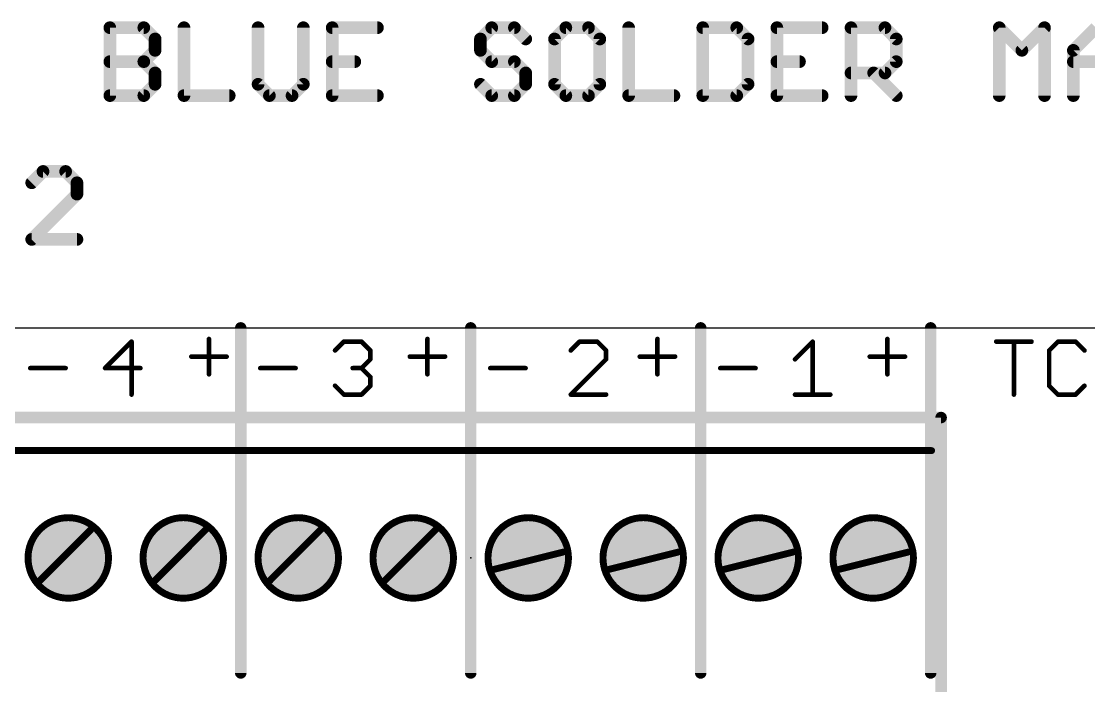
# Model space of a CAD drawing. Extents: x -0.25 to 3.05, y 0.15 to 2.67.
# Drawn here: x 1.159 to 2.087, y 2.089 to 2.666 of the extents above; entities that cross this region are included whole.
import ezdxf

# ---------------------------------------------------------------- set-up
doc = ezdxf.new("R2010")
doc.units = 0
for name, color, linetype in [('17', 82, 'CONTINUOUS'), ('20', 140, 'CONTINUOUS'), ('21', 7, 'CONTINUOUS'), ('23', 7, 'CONTINUOUS'), ('25', 253, 'CONTINUOUS'), ('51', 2, 'CONTINUOUS')]:
    doc.layers.add(name, color=color, linetype=linetype)

# ---------------------------------------------------------------- blocks, each defined once
blk = doc.blocks.new('ROUNDP')
at = {"const_width": 0.5}
blk.add_lwpolyline([(0, -0.25, 1), (0, 0.25, 1), (0, -0.25)], format="xyb", dxfattribs=at)

msp = doc.modelspace()

# ---------------------------------------------------------------- linework, layer by layer
at = {"layer": '20'}
msp.add_line((0, 2.4), (3.05, 2.4), dxfattribs=at)
at = {"layer": '21'}
for points, const_width in [([(1.35, 2.1), (1.35, 2.4)], 0.01), ([(1.55, 2.1), (1.55, 2.4)], 0.01), ([(1.75, 2.1), (1.75, 2.4)], 0.01), ([(1.95, 2.1), (1.95, 2.4)], 0.01), ([(1.959055, 2.322047), (1.140945, 2.322047)], 0.01), ([(1.959055, 2.077953), (1.959055, 2.322047)], 0.01), ([(1.149213, 2.293307), (1.950787, 2.293307)], 0.006)]:
    msp.add_lwpolyline(points, dxfattribs=dict(at, const_width=const_width))
for points, const_width in [([(1.3525, 2.4, 1), (1.3475, 2.4)], 0.005), ([(1.5525, 2.4, 1), (1.5475, 2.4)], 0.005), ([(1.7525, 2.4, 1), (1.7475, 2.4)], 0.005), ([(1.9525, 2.4, 1), (1.9475, 2.4)], 0.005), ([(1.961555, 2.322047, 1), (1.956555, 2.322047)], 0.005), ([(1.959055, 2.319547, 1), (1.959055, 2.324547)], 0.005), ([(1.950787, 2.291807, 1), (1.950787, 2.294807)], 0.003), ([(1.3475, 2.1, 1), (1.3525, 2.1)], 0.005), ([(1.5475, 2.1, 1), (1.5525, 2.1)], 0.005), ([(1.7475, 2.1, 1), (1.7525, 2.1)], 0.005), ([(1.9475, 2.1, 1), (1.9525, 2.1)], 0.005)]:
    msp.add_lwpolyline(points, format="xyb", dxfattribs=dict(at, const_width=const_width))
at = {"layer": '23'}
msp.add_point((1.55, 2.2), dxfattribs=at)
at = {"layer": '25'}
for points, const_width in [([(1.236153, 2.601941), (1.236153, 2.660991)], 0.011), ([(1.236153, 2.660991), (1.265678, 2.660991)], 0.011), ([(1.265678, 2.660991), (1.27552, 2.65115)], 0.011), ([(1.300608, 2.660991), (1.300608, 2.601941)], 0.011), ([(1.365063, 2.660991), (1.365063, 2.611783)], 0.011), ([(1.40443, 2.611783), (1.40443, 2.660991)], 0.011), ([(1.468885, 2.660991), (1.429518, 2.660991)], 0.011), ([(1.429518, 2.660991), (1.429518, 2.601941)], 0.011), ([(1.568269, 2.660991), (1.558428, 2.65115)], 0.011), ([(1.587953, 2.660991), (1.568269, 2.660991)], 0.011), ([(1.597795, 2.65115), (1.587953, 2.660991)], 0.011), ([(1.632724, 2.660991), (1.622883, 2.65115)], 0.011), ([(1.652408, 2.660991), (1.632724, 2.660991)], 0.011), ([(1.66225, 2.65115), (1.652408, 2.660991)], 0.011), ([(1.687338, 2.660991), (1.687338, 2.601941)], 0.011), ([(1.751793, 2.660991), (1.751793, 2.601941)], 0.011), ([(1.781318, 2.660991), (1.751793, 2.660991)], 0.011), ([(1.791159, 2.65115), (1.781318, 2.660991)], 0.011), ([(1.855614, 2.660991), (1.816248, 2.660991)], 0.011), ([(1.816248, 2.660991), (1.816248, 2.601941)], 0.011), ([(1.880703, 2.601941), (1.880703, 2.660991)], 0.011), ([(1.880703, 2.660991), (1.910228, 2.660991)], 0.011), ([(1.910228, 2.660991), (1.920069, 2.65115)], 0.011), ([(2.009612, 2.601941), (2.009612, 2.660991)], 0.011), ([(2.009612, 2.660991), (2.029296, 2.641308)], 0.011), ([(2.029296, 2.641308), (2.048979, 2.660991)], 0.011), ([(2.048979, 2.660991), (2.048979, 2.601941)], 0.011), ([(2.074067, 2.641308), (2.093751, 2.660991)], 0.011), ([(1.27552, 2.65115), (1.27552, 2.641308)], 0.011), ([(1.558428, 2.65115), (1.558428, 2.641308)], 0.011), ([(1.622883, 2.65115), (1.622883, 2.611783)], 0.011), ([(1.66225, 2.611783), (1.66225, 2.65115)], 0.011), ([(1.791159, 2.611783), (1.791159, 2.65115)], 0.011), ([(1.920069, 2.65115), (1.920069, 2.631466)], 0.011), ([(1.27552, 2.641308), (1.265678, 2.631466)], 0.011), ([(1.558428, 2.641308), (1.568269, 2.631466)], 0.011), ([(2.074067, 2.601941), (2.074067, 2.641308)], 0.011), ([(1.236153, 2.631466), (1.265678, 2.631466)], 0.011), ([(1.265678, 2.631466), (1.27552, 2.621624)], 0.011), ([(1.429518, 2.631466), (1.449201, 2.631466)], 0.011), ([(1.568269, 2.631466), (1.587953, 2.631466)], 0.011), ([(1.587953, 2.631466), (1.597795, 2.621624)], 0.011), ([(1.816248, 2.631466), (1.835931, 2.631466)], 0.011), ([(1.920069, 2.631466), (1.910228, 2.621624)], 0.011), ([(2.074067, 2.631466), (2.113434, 2.631466)], 0.011), ([(1.27552, 2.621624), (1.27552, 2.611783)], 0.011), ([(1.597795, 2.621624), (1.597795, 2.611783)], 0.011), ([(1.910228, 2.621624), (1.880703, 2.621624)], 0.011), ([(1.900386, 2.621624), (1.920069, 2.601941)], 0.011), ([(1.27552, 2.611783), (1.265678, 2.601941)], 0.011), ([(1.365063, 2.611783), (1.374904, 2.601941)], 0.011), ([(1.394588, 2.601941), (1.40443, 2.611783)], 0.011), ([(1.568269, 2.601941), (1.558428, 2.611783)], 0.011), ([(1.597795, 2.611783), (1.587953, 2.601941)], 0.011), ([(1.622883, 2.611783), (1.632724, 2.601941)], 0.011), ([(1.652408, 2.601941), (1.66225, 2.611783)], 0.011), ([(1.781318, 2.601941), (1.791159, 2.611783)], 0.011), ([(1.265678, 2.601941), (1.236153, 2.601941)], 0.011), ([(1.300608, 2.601941), (1.339975, 2.601941)], 0.011), ([(1.374904, 2.601941), (1.394588, 2.601941)], 0.011), ([(1.429518, 2.601941), (1.468885, 2.601941)], 0.011), ([(1.587953, 2.601941), (1.568269, 2.601941)], 0.011), ([(1.632724, 2.601941), (1.652408, 2.601941)], 0.011), ([(1.687338, 2.601941), (1.726704, 2.601941)], 0.011), ([(1.751793, 2.601941), (1.781318, 2.601941)], 0.011), ([(1.816248, 2.601941), (1.855614, 2.601941)], 0.011), ([(1.178024, 2.535991), (1.168183, 2.52615)], 0.011), ([(1.197708, 2.535991), (1.178024, 2.535991)], 0.011), ([(1.20755, 2.52615), (1.197708, 2.535991)], 0.011), ([(1.20755, 2.516308), (1.20755, 2.52615)], 0.011), ([(1.168183, 2.476941), (1.20755, 2.516308)], 0.011), ([(1.20755, 2.476941), (1.168183, 2.476941)], 0.011), ([(1.25502, 2.388039), (1.232, 2.36502)], 0.004), ([(1.25502, 2.342), (1.25502, 2.388039)], 0.004), ([(1.322346, 2.390366), (1.322346, 2.359673)], 0.004), ([(1.432, 2.380366), (1.439673, 2.388039)], 0.004), ([(1.439673, 2.388039), (1.45502, 2.388039)], 0.004), ([(1.45502, 2.388039), (1.462693, 2.380366)], 0.004), ([(1.512346, 2.390366), (1.512346, 2.359673)], 0.004), ([(1.644673, 2.388039), (1.637, 2.380366)], 0.004), ([(1.66002, 2.388039), (1.644673, 2.388039)], 0.004), ([(1.667693, 2.380366), (1.66002, 2.388039)], 0.004), ([(1.712346, 2.390366), (1.712346, 2.359673)], 0.004), ([(1.832, 2.372693), (1.847346, 2.388039)], 0.004), ([(1.847346, 2.388039), (1.847346, 2.342)], 0.004), ([(1.912346, 2.390366), (1.912346, 2.359673)], 0.004), ([(2.007, 2.388039), (2.037693, 2.388039)], 0.004), ([(2.022346, 2.342), (2.022346, 2.388039)], 0.004), ([(2.060712, 2.388039), (2.053039, 2.380366)], 0.004), ([(2.076059, 2.388039), (2.060712, 2.388039)], 0.004), ([(2.083732, 2.380366), (2.076059, 2.388039)], 0.004), ([(1.307, 2.37502), (1.337693, 2.37502)], 0.004), ([(1.462693, 2.380366), (1.462693, 2.372693)], 0.004), ([(1.497, 2.37502), (1.527693, 2.37502)], 0.004), ([(1.667693, 2.372693), (1.667693, 2.380366)], 0.004), ([(1.697, 2.37502), (1.727693, 2.37502)], 0.004), ([(1.897, 2.37502), (1.927693, 2.37502)], 0.004), ([(2.053039, 2.380366), (2.053039, 2.349673)], 0.004), ([(1.167, 2.36502), (1.197693, 2.36502)], 0.004), ([(1.232, 2.36502), (1.262693, 2.36502)], 0.004), ([(1.367, 2.36502), (1.397693, 2.36502)], 0.004), ([(1.45502, 2.36502), (1.447346, 2.36502)], 0.004), ([(1.462693, 2.372693), (1.45502, 2.36502)], 0.004), ([(1.45502, 2.36502), (1.462693, 2.357346)], 0.004), ([(1.567, 2.36502), (1.597693, 2.36502)], 0.004), ([(1.637, 2.342), (1.667693, 2.372693)], 0.004), ([(1.767, 2.36502), (1.797693, 2.36502)], 0.004), ([(1.462693, 2.357346), (1.462693, 2.349673)], 0.004), ([(1.439673, 2.342), (1.432, 2.349673)], 0.004), ([(1.462693, 2.349673), (1.45502, 2.342)], 0.004), ([(2.053039, 2.349673), (2.060712, 2.342)], 0.004), ([(2.076059, 2.342), (2.083732, 2.349673)], 0.004), ([(1.45502, 2.342), (1.439673, 2.342)], 0.004), ([(1.667693, 2.342), (1.637, 2.342)], 0.004), ([(1.832, 2.342), (1.862693, 2.342)], 0.004), ([(2.060712, 2.342), (2.076059, 2.342)], 0.004)]:
    msp.add_lwpolyline(points, dxfattribs=dict(at, const_width=const_width))
for points, const_width in [([(1.238903, 2.660991, 1), (1.233403, 2.660991)], 0.0055), ([(1.236153, 2.663741, 1), (1.236153, 2.658241)], 0.0055), ([(1.267623, 2.662936, 1), (1.263733, 2.659047)], 0.0055), ([(1.265678, 2.658241, 1), (1.265678, 2.663741)], 0.0055), ([(1.303358, 2.660991, 1), (1.297858, 2.660991)], 0.0055), ([(1.367813, 2.660991, 1), (1.362313, 2.660991)], 0.0055), ([(1.40718, 2.660991, 1), (1.40168, 2.660991)], 0.0055), ([(1.429518, 2.663741, 1), (1.429518, 2.658241)], 0.0055), ([(1.432268, 2.660991, 1), (1.426768, 2.660991)], 0.0055), ([(1.468885, 2.658241, 1), (1.468885, 2.663741)], 0.0055), ([(1.568269, 2.663741, 1), (1.568269, 2.658241)], 0.0055), ([(1.570214, 2.659047, 1), (1.566325, 2.662936)], 0.0055), ([(1.589897, 2.662936, 1), (1.586008, 2.659047)], 0.0055), ([(1.587953, 2.658241, 1), (1.587953, 2.663741)], 0.0055), ([(1.632724, 2.663741, 1), (1.632724, 2.658241)], 0.0055), ([(1.634669, 2.659047, 1), (1.63078, 2.662936)], 0.0055), ([(1.654352, 2.662936, 1), (1.650463, 2.659047)], 0.0055), ([(1.652408, 2.658241, 1), (1.652408, 2.663741)], 0.0055), ([(1.690088, 2.660991, 1), (1.684588, 2.660991)], 0.0055), ([(1.754543, 2.660991, 1), (1.749043, 2.660991)], 0.0055), ([(1.751793, 2.663741, 1), (1.751793, 2.658241)], 0.0055), ([(1.783262, 2.662936, 1), (1.779373, 2.659047)], 0.0055), ([(1.781318, 2.658241, 1), (1.781318, 2.663741)], 0.0055), ([(1.816248, 2.663741, 1), (1.816248, 2.658241)], 0.0055), ([(1.818998, 2.660991, 1), (1.813498, 2.660991)], 0.0055), ([(1.855614, 2.658241, 1), (1.855614, 2.663741)], 0.0055), ([(1.883453, 2.660991, 1), (1.877953, 2.660991)], 0.0055), ([(1.880703, 2.663741, 1), (1.880703, 2.658241)], 0.0055), ([(1.912172, 2.662936, 1), (1.908283, 2.659047)], 0.0055), ([(1.910228, 2.658241, 1), (1.910228, 2.663741)], 0.0055), ([(2.012362, 2.660991, 1), (2.006862, 2.660991)], 0.0055), ([(2.011557, 2.662936, 1), (2.007668, 2.659047)], 0.0055), ([(2.051729, 2.660991, 1), (2.046229, 2.660991)], 0.0055), ([(2.050924, 2.659047, 1), (2.047035, 2.662936)], 0.0055), ([(1.27827, 2.65115, 1), (1.27277, 2.65115)], 0.0055), ([(1.273575, 2.649205, 1), (1.277464, 2.653094)], 0.0055), ([(1.561178, 2.65115, 1), (1.555678, 2.65115)], 0.0055), ([(1.556483, 2.653094, 1), (1.560372, 2.649205)], 0.0055), ([(1.59585, 2.649205, 1), (1.599739, 2.653094)], 0.0055), ([(1.625633, 2.65115, 1), (1.620133, 2.65115)], 0.0055), ([(1.620938, 2.653094, 1), (1.624827, 2.649205)], 0.0055), ([(1.665, 2.65115, 1), (1.6595, 2.65115)], 0.0055), ([(1.660305, 2.649205, 1), (1.664194, 2.653094)], 0.0055), ([(1.793909, 2.65115, 1), (1.788409, 2.65115)], 0.0055), ([(1.789215, 2.649205, 1), (1.793104, 2.653094)], 0.0055), ([(1.922819, 2.65115, 1), (1.917319, 2.65115)], 0.0055), ([(1.918125, 2.649205, 1), (1.922014, 2.653094)], 0.0055), ([(1.277464, 2.639363, 1), (1.273575, 2.643252)], 0.0055), ([(1.560372, 2.643252, 1), (1.556483, 2.639363)], 0.0055), ([(2.027351, 2.643252, 1), (2.03124, 2.639363)], 0.0055), ([(2.027351, 2.639363, 1), (2.03124, 2.643252)], 0.0055), ([(2.076817, 2.641308, 1), (2.071317, 2.641308)], 0.0055), ([(2.072123, 2.643252, 1), (2.076012, 2.639363)], 0.0055), ([(1.236153, 2.634216, 1), (1.236153, 2.628716)], 0.0055), ([(1.267623, 2.633411, 1), (1.263733, 2.629522)], 0.0055), ([(1.263733, 2.633411, 1), (1.267623, 2.629522)], 0.0055), ([(1.265678, 2.628716, 1), (1.265678, 2.634216)], 0.0055), ([(1.27277, 2.641308, 1), (1.27827, 2.641308)], 0.0055), ([(1.429518, 2.634216, 1), (1.429518, 2.628716)], 0.0055), ([(1.449201, 2.628716, 1), (1.449201, 2.634216)], 0.0055), ([(1.555678, 2.641308, 1), (1.561178, 2.641308)], 0.0055), ([(1.568269, 2.634216, 1), (1.568269, 2.628716)], 0.0055), ([(1.566325, 2.629522, 1), (1.570214, 2.633411)], 0.0055), ([(1.589897, 2.633411, 1), (1.586008, 2.629522)], 0.0055), ([(1.587953, 2.628716, 1), (1.587953, 2.634216)], 0.0055), ([(1.816248, 2.634216, 1), (1.816248, 2.628716)], 0.0055), ([(1.835931, 2.628716, 1), (1.835931, 2.634216)], 0.0055), ([(1.922014, 2.629522, 1), (1.918125, 2.633411)], 0.0055), ([(2.074067, 2.634216, 1), (2.074067, 2.628716)], 0.0055), ([(1.27827, 2.621624, 1), (1.27277, 2.621624)], 0.0055), ([(1.600545, 2.621624, 1), (1.595045, 2.621624)], 0.0055), ([(1.880703, 2.624374, 1), (1.880703, 2.618874)], 0.0055), ([(1.90233, 2.623569, 1), (1.898441, 2.61968)], 0.0055), ([(1.910228, 2.618874, 1), (1.910228, 2.624374)], 0.0055), ([(1.917319, 2.631466, 1), (1.922819, 2.631466)], 0.0055), ([(1.273575, 2.61968, 1), (1.277464, 2.623569)], 0.0055), ([(1.59585, 2.61968, 1), (1.599739, 2.623569)], 0.0055), ([(1.908283, 2.623569, 1), (1.912172, 2.61968)], 0.0055), ([(1.27277, 2.611783, 1), (1.27827, 2.611783)], 0.0055), ([(1.277464, 2.609838, 1), (1.273575, 2.613727)], 0.0055), ([(1.367007, 2.613727, 1), (1.363118, 2.609838)], 0.0055), ([(1.362313, 2.611783, 1), (1.367813, 2.611783)], 0.0055), ([(1.40168, 2.611783, 1), (1.40718, 2.611783)], 0.0055), ([(1.406374, 2.609838, 1), (1.402485, 2.613727)], 0.0055), ([(1.560372, 2.613727, 1), (1.556483, 2.609838)], 0.0055), ([(1.595045, 2.611783, 1), (1.600545, 2.611783)], 0.0055), ([(1.599739, 2.609838, 1), (1.59585, 2.613727)], 0.0055), ([(1.624827, 2.613727, 1), (1.620938, 2.609838)], 0.0055), ([(1.620133, 2.611783, 1), (1.625633, 2.611783)], 0.0055), ([(1.6595, 2.611783, 1), (1.665, 2.611783)], 0.0055), ([(1.664194, 2.609838, 1), (1.660305, 2.613727)], 0.0055), ([(1.788409, 2.611783, 1), (1.793909, 2.611783)], 0.0055), ([(1.793104, 2.609838, 1), (1.789215, 2.613727)], 0.0055), ([(1.236153, 2.604691, 1), (1.236153, 2.599191)], 0.0055), ([(1.233403, 2.601941, 1), (1.238903, 2.601941)], 0.0055), ([(1.263733, 2.603885, 1), (1.267623, 2.599996)], 0.0055), ([(1.265678, 2.599191, 1), (1.265678, 2.604691)], 0.0055), ([(1.300608, 2.604691, 1), (1.300608, 2.599191)], 0.0055), ([(1.297858, 2.601941, 1), (1.303358, 2.601941)], 0.0055), ([(1.339975, 2.599191, 1), (1.339975, 2.604691)], 0.0055), ([(1.374904, 2.604691, 1), (1.374904, 2.599191)], 0.0055), ([(1.37296, 2.599996, 1), (1.376849, 2.603885)], 0.0055), ([(1.392643, 2.603885, 1), (1.396533, 2.599996)], 0.0055), ([(1.394588, 2.599191, 1), (1.394588, 2.604691)], 0.0055), ([(1.429518, 2.604691, 1), (1.429518, 2.599191)], 0.0055), ([(1.426768, 2.601941, 1), (1.432268, 2.601941)], 0.0055), ([(1.468885, 2.599191, 1), (1.468885, 2.604691)], 0.0055), ([(1.568269, 2.604691, 1), (1.568269, 2.599191)], 0.0055), ([(1.566325, 2.599996, 1), (1.570214, 2.603885)], 0.0055), ([(1.586008, 2.603885, 1), (1.589897, 2.599996)], 0.0055), ([(1.587953, 2.599191, 1), (1.587953, 2.604691)], 0.0055), ([(1.632724, 2.604691, 1), (1.632724, 2.599191)], 0.0055), ([(1.63078, 2.599996, 1), (1.634669, 2.603885)], 0.0055), ([(1.650463, 2.603885, 1), (1.654352, 2.599996)], 0.0055), ([(1.652408, 2.599191, 1), (1.652408, 2.604691)], 0.0055), ([(1.687338, 2.604691, 1), (1.687338, 2.599191)], 0.0055), ([(1.684588, 2.601941, 1), (1.690088, 2.601941)], 0.0055), ([(1.726704, 2.599191, 1), (1.726704, 2.604691)], 0.0055), ([(1.751793, 2.604691, 1), (1.751793, 2.599191)], 0.0055), ([(1.749043, 2.601941, 1), (1.754543, 2.601941)], 0.0055), ([(1.779373, 2.603885, 1), (1.783262, 2.599996)], 0.0055), ([(1.781318, 2.599191, 1), (1.781318, 2.604691)], 0.0055), ([(1.816248, 2.604691, 1), (1.816248, 2.599191)], 0.0055), ([(1.813498, 2.601941, 1), (1.818998, 2.601941)], 0.0055), ([(1.855614, 2.599191, 1), (1.855614, 2.604691)], 0.0055), ([(1.877953, 2.601941, 1), (1.883453, 2.601941)], 0.0055), ([(1.918125, 2.599996, 1), (1.922014, 2.603885)], 0.0055), ([(2.006862, 2.601941, 1), (2.012362, 2.601941)], 0.0055), ([(2.046229, 2.601941, 1), (2.051729, 2.601941)], 0.0055), ([(2.071317, 2.601941, 1), (2.076817, 2.601941)], 0.0055), ([(1.178024, 2.538741, 1), (1.178024, 2.533241)], 0.0055), ([(1.179969, 2.534047, 1), (1.17608, 2.537936)], 0.0055), ([(1.199653, 2.537936, 1), (1.195763, 2.534047)], 0.0055), ([(1.197708, 2.533241, 1), (1.197708, 2.538741)], 0.0055), ([(1.166238, 2.528094, 1), (1.170127, 2.524205)], 0.0055), ([(1.2103, 2.52615, 1), (1.2048, 2.52615)], 0.0055), ([(1.205605, 2.524205, 1), (1.209494, 2.528094)], 0.0055), ([(1.2048, 2.516308, 1), (1.2103, 2.516308)], 0.0055), ([(1.209494, 2.514363, 1), (1.205605, 2.518252)], 0.0055), ([(1.168183, 2.479691, 1), (1.168183, 2.474191)], 0.0055), ([(1.166238, 2.478885, 1), (1.170127, 2.474996)], 0.0055), ([(1.20755, 2.474191, 1), (1.20755, 2.479691)], 0.0055), ([(1.25602, 2.388039, 1), (1.25402, 2.388039)], 0.002), ([(1.255727, 2.387332, 1), (1.254312, 2.388746)], 0.002), ([(1.323346, 2.390366, 1), (1.321346, 2.390366)], 0.002), ([(1.439673, 2.389039, 1), (1.439673, 2.387039)], 0.002), ([(1.44038, 2.387332, 1), (1.438966, 2.388746)], 0.002), ([(1.455727, 2.388746, 1), (1.454312, 2.387332)], 0.002), ([(1.45502, 2.387039, 1), (1.45502, 2.389039)], 0.002), ([(1.513346, 2.390366, 1), (1.511346, 2.390366)], 0.002), ([(1.644673, 2.389039, 1), (1.644673, 2.387039)], 0.002), ([(1.64538, 2.387332, 1), (1.643966, 2.388746)], 0.002), ([(1.660727, 2.388746, 1), (1.659312, 2.387332)], 0.002), ([(1.66002, 2.387039, 1), (1.66002, 2.389039)], 0.002), ([(1.713346, 2.390366, 1), (1.711346, 2.390366)], 0.002), ([(1.848346, 2.388039, 1), (1.846346, 2.388039)], 0.002), ([(1.848053, 2.387332, 1), (1.846639, 2.388746)], 0.002), ([(1.913346, 2.390366, 1), (1.911346, 2.390366)], 0.002), ([(2.007, 2.389039, 1), (2.007, 2.387039)], 0.002), ([(2.023346, 2.388039, 1), (2.021346, 2.388039)], 0.002), ([(2.037693, 2.387039, 1), (2.037693, 2.389039)], 0.002), ([(2.060712, 2.389039, 1), (2.060712, 2.387039)], 0.002), ([(2.061419, 2.387332, 1), (2.060005, 2.388746)], 0.002), ([(2.076766, 2.388746, 1), (2.075352, 2.387332)], 0.002), ([(2.076059, 2.387039, 1), (2.076059, 2.389039)], 0.002), ([(1.307, 2.37602, 1), (1.307, 2.37402)], 0.002), ([(1.337693, 2.37402, 1), (1.337693, 2.37602)], 0.002), ([(1.431293, 2.381073, 1), (1.432707, 2.379659)], 0.002), ([(1.463693, 2.380366, 1), (1.461693, 2.380366)], 0.002), ([(1.461986, 2.379659, 1), (1.4634, 2.381073)], 0.002), ([(1.497, 2.37602, 1), (1.497, 2.37402)], 0.002), ([(1.527693, 2.37402, 1), (1.527693, 2.37602)], 0.002), ([(1.636293, 2.381073, 1), (1.637707, 2.379659)], 0.002), ([(1.668693, 2.380366, 1), (1.666693, 2.380366)], 0.002), ([(1.666986, 2.379659, 1), (1.6684, 2.381073)], 0.002), ([(1.697, 2.37602, 1), (1.697, 2.37402)], 0.002), ([(1.727693, 2.37402, 1), (1.727693, 2.37602)], 0.002), ([(1.897, 2.37602, 1), (1.897, 2.37402)], 0.002), ([(1.927693, 2.37402, 1), (1.927693, 2.37602)], 0.002), ([(2.054039, 2.380366, 1), (2.052039, 2.380366)], 0.002), ([(2.052332, 2.381073, 1), (2.053746, 2.379659)], 0.002), ([(2.083025, 2.379659, 1), (2.084439, 2.381073)], 0.002), ([(1.167, 2.36602, 1), (1.167, 2.36402)], 0.002), ([(1.197693, 2.36402, 1), (1.197693, 2.36602)], 0.002), ([(1.232, 2.36602, 1), (1.232, 2.36402)], 0.002), ([(1.262693, 2.36402, 1), (1.262693, 2.36602)], 0.002), ([(1.367, 2.36602, 1), (1.367, 2.36402)], 0.002), ([(1.397693, 2.36402, 1), (1.397693, 2.36602)], 0.002), ([(1.447346, 2.36602, 1), (1.447346, 2.36402)], 0.002), ([(1.455727, 2.365727, 1), (1.454312, 2.364312)], 0.002), ([(1.45502, 2.36402, 1), (1.45502, 2.36602)], 0.002), ([(1.461693, 2.372693, 1), (1.463693, 2.372693)], 0.002), ([(1.4634, 2.371986, 1), (1.461986, 2.3734)], 0.002), ([(1.567, 2.36602, 1), (1.567, 2.36402)], 0.002), ([(1.597693, 2.36402, 1), (1.597693, 2.36602)], 0.002), ([(1.666693, 2.372693, 1), (1.668693, 2.372693)], 0.002), ([(1.6684, 2.371986, 1), (1.666986, 2.3734)], 0.002), ([(1.767, 2.36602, 1), (1.767, 2.36402)], 0.002), ([(1.797693, 2.36402, 1), (1.797693, 2.36602)], 0.002), ([(1.831293, 2.3734, 1), (1.832707, 2.371986)], 0.002), ([(1.231293, 2.365727, 1), (1.232707, 2.364312)], 0.002), ([(1.321346, 2.359673, 1), (1.323346, 2.359673)], 0.002), ([(1.454312, 2.365727, 1), (1.455727, 2.364312)], 0.002), ([(1.463693, 2.357346, 1), (1.461693, 2.357346)], 0.002), ([(1.461986, 2.356639, 1), (1.4634, 2.358053)], 0.002), ([(1.511346, 2.359673, 1), (1.513346, 2.359673)], 0.002), ([(1.711346, 2.359673, 1), (1.713346, 2.359673)], 0.002), ([(1.911346, 2.359673, 1), (1.913346, 2.359673)], 0.002), ([(1.432707, 2.35038, 1), (1.431293, 2.348966)], 0.002), ([(1.461693, 2.349673, 1), (1.463693, 2.349673)], 0.002), ([(1.4634, 2.348966, 1), (1.461986, 2.35038)], 0.002), ([(2.053746, 2.35038, 1), (2.052332, 2.348966)], 0.002), ([(2.052039, 2.349673, 1), (2.054039, 2.349673)], 0.002), ([(2.084439, 2.348966, 1), (2.083025, 2.35038)], 0.002), ([(1.25402, 2.342, 1), (1.25602, 2.342)], 0.002), ([(1.439673, 2.343, 1), (1.439673, 2.341)], 0.002), ([(1.438966, 2.341293, 1), (1.44038, 2.342707)], 0.002), ([(1.454312, 2.342707, 1), (1.455727, 2.341293)], 0.002), ([(1.45502, 2.341, 1), (1.45502, 2.343)], 0.002), ([(1.637, 2.343, 1), (1.637, 2.341)], 0.002), ([(1.636293, 2.342707, 1), (1.637707, 2.341293)], 0.002), ([(1.667693, 2.341, 1), (1.667693, 2.343)], 0.002), ([(1.832, 2.343, 1), (1.832, 2.341)], 0.002), ([(1.846346, 2.342, 1), (1.848346, 2.342)], 0.002), ([(1.862693, 2.341, 1), (1.862693, 2.343)], 0.002), ([(2.021346, 2.342, 1), (2.023346, 2.342)], 0.002), ([(2.060712, 2.343, 1), (2.060712, 2.341)], 0.002), ([(2.060005, 2.341293, 1), (2.061419, 2.342707)], 0.002), ([(2.075352, 2.342707, 1), (2.076766, 2.341293)], 0.002), ([(2.076059, 2.341, 1), (2.076059, 2.343)], 0.002)]:
    msp.add_lwpolyline(points, format="xyb", dxfattribs=dict(at, const_width=const_width))
at = {"layer": '51'}
for points, const_width in [([(1.2, 2.165, 1), (1.2, 2.235, 1), (1.2, 2.165)], 0.006), ([(1.3, 2.165, 1), (1.3, 2.235, 1), (1.3, 2.165)], 0.006), ([(1.4, 2.165, 1), (1.4, 2.235, 1), (1.4, 2.165)], 0.006), ([(1.5, 2.165, 1), (1.5, 2.235, 1), (1.5, 2.165)], 0.006), ([(1.6, 2.165, 1), (1.6, 2.235, 1), (1.6, 2.165)], 0.006), ([(1.7, 2.165, 1), (1.7, 2.235, 1), (1.7, 2.165)], 0.006), ([(1.8, 2.165, 1), (1.8, 2.235, 1), (1.8, 2.165)], 0.006), ([(1.9, 2.165, 1), (1.9, 2.235, 1), (1.9, 2.165)], 0.006), ([(1.221061, 2.223939, 1), (1.218939, 2.226061)], 0.003), ([(1.321061, 2.223939, 1), (1.318939, 2.226061)], 0.003), ([(1.421061, 2.223939, 1), (1.418939, 2.226061)], 0.003), ([(1.521061, 2.223939, 1), (1.518939, 2.226061)], 0.003), ([(1.630364, 2.203545, 1), (1.629636, 2.206455)], 0.003), ([(1.730364, 2.203545, 1), (1.729636, 2.206455)], 0.003), ([(1.830364, 2.203545, 1), (1.829636, 2.206455)], 0.003), ([(1.930364, 2.203545, 1), (1.929636, 2.206455)], 0.003), ([(1.569636, 2.191455, 1), (1.570364, 2.188545)], 0.003), ([(1.669636, 2.191455, 1), (1.670364, 2.188545)], 0.003), ([(1.769636, 2.191455, 1), (1.770364, 2.188545)], 0.003), ([(1.869636, 2.191455, 1), (1.870364, 2.188545)], 0.003), ([(1.173939, 2.181061, 1), (1.176061, 2.178939)], 0.003), ([(1.273939, 2.181061, 1), (1.276061, 2.178939)], 0.003), ([(1.373939, 2.181061, 1), (1.376061, 2.178939)], 0.003), ([(1.473939, 2.181061, 1), (1.476061, 2.178939)], 0.003)]:
    msp.add_lwpolyline(points, format="xyb", dxfattribs=dict(at, const_width=const_width))
at = {"layer": '51', "const_width": 0.006}
for points in [[(1.175, 2.18), (1.22, 2.225)], [(1.275, 2.18), (1.32, 2.225)], [(1.375, 2.18), (1.42, 2.225)], [(1.475, 2.18), (1.52, 2.225)], [(1.57, 2.19), (1.63, 2.205)], [(1.67, 2.19), (1.73, 2.205)], [(1.77, 2.19), (1.83, 2.205)], [(1.87, 2.19), (1.93, 2.205)]]:
    msp.add_lwpolyline(points, dxfattribs=at)

# ---------------------------------------------------------------- block references
at = {"layer": '17', "xscale": 0.066, "yscale": 0.066, "rotation": 90}
for p in [(1.2, 2.2), (1.2, 2.2), (1.3, 2.2), (1.3, 2.2), (1.4, 2.2), (1.4, 2.2), (1.5, 2.2), (1.5, 2.2), (1.6, 2.2), (1.6, 2.2), (1.7, 2.2), (1.7, 2.2), (1.8, 2.2), (1.8, 2.2), (1.9, 2.2), (1.9, 2.2)]:
    msp.add_blockref('ROUNDP', p, dxfattribs=at)

doc.saveas('drawing.dxf')
